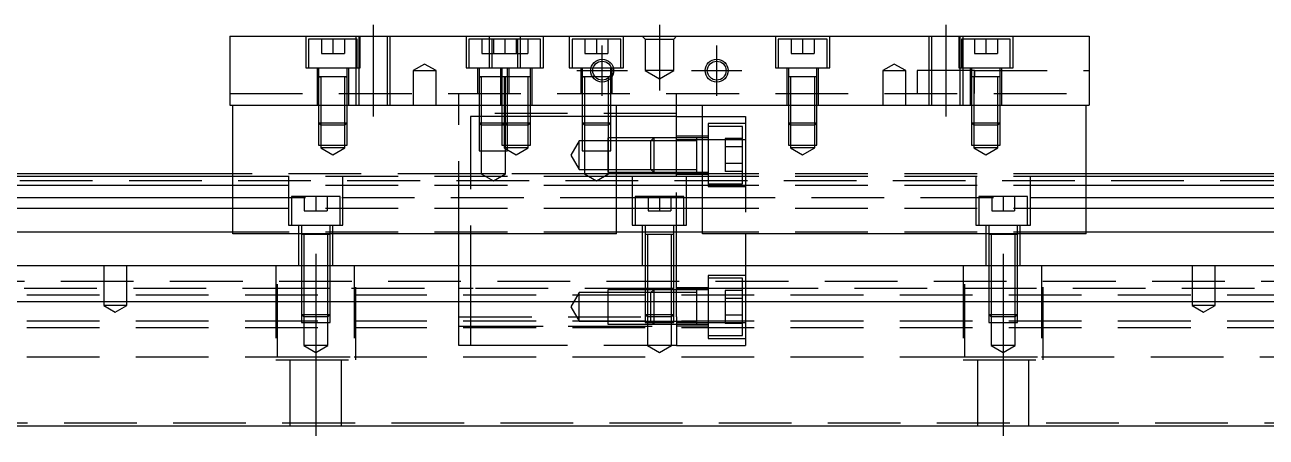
# Model space of a CAD drawing. Extents: x -20 to 872, y -271 to 102.
# Drawn here: x 209.2 to 425.9, y -226.9 to -154.9 of the extents above; entities that cross this region are included whole.
import ezdxf

# ---------------------------------------------------------------- set-up
doc = ezdxf.new("R2010")
doc.units = 0
doc.linetypes.add('CENTER', pattern=[50.8, 31.75, -6.35, 6.35, -6.35])
doc.linetypes.add('DASHED', pattern=[19.05, 12.7, -6.35])
doc.layers.get('0').update_dxf_attribs({"linetype": 'CONTINUOUS'})
doc.layers.add('CENTER', color=1, linetype='CENTER')

msp = doc.modelspace()

# ---------------------------------------------------------------- linework, layer by layer
at = {"color": 7, "linetype": 'CONTINUOUS'}
for p, q in [((245, -156.93), (245, -168.93)), ((245, -156.93), (395, -156.93)), ((395, -156.93), (395, -168.93)), ((308.770162, -164.03), (308.32967, -164.03)), ((311.500006, -164.03), (311.229838, -164.03)), ((245, -168.93), (395, -168.93)), ((245.5, -191.43), (245.5, -168.93)), ((312.5, -191.43), (312.5, -168.93)), ((323, -181.43), (323, -168.93)), ((327.5, -191.43), (327.5, -168.93)), ((394.5, -191.43), (394.5, -168.93)), ((323, -170.93), (327.5, -170.93)), ((245.5, -181.43), (0, -181.43)), ((245.5, -180.93), (28, -180.93)), ((327.5, -181.43), (312.5, -181.43)), ((583, -180.93), (394.5, -180.93)), ((640, -181.43), (394.5, -181.43)), ((245.5, -182.969608), (0, -182.969608)), ((327.5, -182.969608), (312.5, -182.969608)), ((640, -182.969608), (394.5, -182.969608)), ((0, -185.090392), (245.5, -185.090392)), ((312.5, -185.090392), (327.5, -185.090392)), ((394.5, -185.090392), (640, -185.090392)), ((245.5, -187.000532), (0, -187.000532)), ((327.5, -187.000532), (312.5, -187.000532)), ((640, -187.000532), (394.5, -187.000532)), ((245.5, -191.111934), (0, -191.111934)), ((312.5, -191.43), (245.5, -191.43)), ((327.5, -191.111934), (312.5, -191.111934)), ((394.5, -191.43), (327.5, -191.43)), ((640, -191.111934), (394.5, -191.111934)), ((0, -196.93), (640, -196.93)), ((334.5, -199.68), (335, -199.68)), ((0, -203.23), (640, -203.23)), ((326.5, -204.019994), (326.5, -203.23)), ((326.5, -207.180006), (326.5, -206.63)), ((0, -224.93), (640, -224.93))]:
    msp.add_line(p, q, dxfattribs=at)
at = {"color": 3, "linetype": 'DASHED'}
for p, q in [((258.25, -156.93), (258.25, -162.43)), ((267.25, -157.43), (258.75, -157.43)), ((258.75, -157.43), (258.75, -162.43)), ((261, -157.43), (261, -159.93)), ((263, -157.43), (263, -159.93)), ((265, -157.43), (265, -159.93)), ((267.000006, -156.93), (267.000006, -157.43)), ((267.000006, -157.43), (267.000006, -162.43)), ((267.25, -162.43), (267.25, -157.43)), ((267.5, -156.93), (267.5, -168.93)), ((267.75, -162.43), (267.75, -156.93)), ((272.5, -168.93), (272.5, -156.93)), ((272.999994, -168.93), (272.999994, -156.93)), ((286.25, -156.93), (286.25, -162.43)), ((290.75, -157.43), (286.75, -157.43)), ((286.75, -157.43), (286.75, -162.43)), ((289, -157.43), (289, -159.93)), ((290.25, -156.93), (290.25, -162.43)), ((299.25, -157.43), (290.75, -157.43)), ((290.75, -157.43), (290.75, -162.43)), ((291, -157.43), (291, -159.93)), ((293, -157.43), (293, -159.93)), ((295, -157.43), (295, -159.93)), ((295.25, -162.43), (295.25, -157.43)), ((295.75, -162.43), (295.75, -156.93)), ((297, -157.43), (297, -159.93)), ((299.25, -162.43), (299.25, -157.43)), ((299.75, -162.43), (299.75, -156.93)), ((304.25, -156.93), (304.25, -162.43)), ((313.25, -157.43), (304.75, -157.43)), ((304.75, -157.43), (304.75, -162.43)), ((307, -157.43), (307, -159.93)), ((309, -157.43), (309, -159.93)), ((311, -157.43), (311, -159.93)), ((313.25, -162.43), (313.25, -157.43)), ((313.75, -162.43), (313.75, -156.93)), ((317.5, -157.43), (317, -156.93)), ((317.5, -157.43), (317.5, -162.93)), ((317.5, -157.43), (322.5, -157.43)), ((322.5, -157.43), (323, -156.93)), ((322.5, -162.93), (322.5, -157.43)), ((340.25, -156.93), (340.25, -162.43)), ((349.25, -157.43), (340.75, -157.43)), ((340.75, -157.43), (340.75, -162.43)), ((343, -157.43), (343, -159.93)), ((345, -157.43), (345, -159.93)), ((347, -157.43), (347, -159.93)), ((349.25, -162.43), (349.25, -157.43)), ((349.75, -162.43), (349.75, -156.93)), ((367.000006, -156.93), (367.000006, -168.93)), ((367.5, -156.93), (367.5, -168.93)), ((372.25, -156.93), (372.25, -162.43)), ((372.5, -168.93), (372.5, -156.93)), ((381.25, -157.43), (372.75, -157.43)), ((372.75, -157.43), (372.75, -162.43)), ((372.999994, -157.43), (372.999994, -156.93)), ((372.999994, -162.43), (372.999994, -157.43)), ((375, -157.43), (375, -159.93)), ((377, -157.43), (377, -159.93)), ((379, -157.43), (379, -159.93)), ((381.25, -162.43), (381.25, -157.43)), ((381.75, -162.43), (381.75, -156.93)), ((261, -159.93), (263, -159.93)), ((263, -159.93), (265, -159.93)), ((289, -159.93), (291, -159.93)), ((291, -159.93), (293, -159.93)), ((293, -159.93), (295, -159.93)), ((295, -159.93), (297, -159.93)), ((307, -159.93), (309, -159.93)), ((309, -159.93), (311, -159.93)), ((343, -159.93), (345, -159.93)), ((345, -159.93), (347, -159.93)), ((375, -159.93), (377, -159.93)), ((377, -159.93), (379, -159.93)), ((258.25, -162.43), (267.75, -162.43)), ((260.25, -162.43), (260.25, -168.93)), ((260.5, -162.43), (260.5, -164.03)), ((265.5, -164.03), (265.5, -162.43)), ((265.75, -168.93), (265.75, -162.43)), ((267.000006, -162.43), (267.000006, -168.93)), ((279, -161.7753), (277, -162.93)), ((281, -162.93), (279, -161.7753)), ((286.25, -162.43), (290.25, -162.43)), ((288.25, -162.43), (288.25, -166.93)), ((288.5, -162.43), (288.5, -164.03)), ((290.25, -162.43), (299.75, -162.43)), ((292.25, -162.43), (292.25, -168.93)), ((292.5, -162.43), (292.5, -164.03)), ((293.5, -164.03), (293.5, -162.43)), ((293.75, -166.93), (293.75, -162.43)), ((297.5, -164.03), (297.5, -162.43)), ((297.75, -168.93), (297.75, -162.43)), ((304.25, -162.43), (313.75, -162.43)), ((306.25, -162.43), (306.25, -166.93)), ((306.5, -162.43), (306.5, -164.03)), ((311.5, -163.617386), (311.5, -162.43)), ((311.75, -166.93), (311.75, -162.43)), ((340.25, -162.43), (349.75, -162.43)), ((342.25, -162.43), (342.25, -168.93)), ((342.5, -162.43), (342.5, -164.03)), ((347.5, -164.03), (347.5, -162.43)), ((347.75, -168.93), (347.75, -162.43)), ((361, -161.7753), (359, -162.93)), ((363, -162.93), (361, -161.7753)), ((372.25, -162.43), (381.75, -162.43)), ((372.999994, -168.93), (372.999994, -162.43)), ((374.25, -162.43), (374.25, -168.93)), ((374.5, -162.43), (374.5, -164.03)), ((379.5, -164.03), (379.5, -162.43)), ((379.75, -168.93), (379.75, -162.43)), ((260.5, -164.025), (260.5, -164.03)), ((260.5, -164.03), (260.757448, -164.03)), ((260.757468, -164.03), (260.5, -164.03)), ((260.5, -164.03), (260.5, -164.035)), ((260.5, -164.03), (260.5, -168.92998)), ((265.242552, -164.03), (260.757468, -164.03)), ((260.9, -164.03), (260.9, -168.92998)), ((265.1, -168.92998), (265.1, -164.03)), ((265.5, -164.03), (265.242552, -164.03)), ((265.242602, -164.03), (265.5, -164.03)), ((265.5, -164.03), (265.5, -164.025)), ((265.5, -164.035), (265.5, -164.03)), ((265.5, -168.92998), (265.5, -164.03)), ((277, -162.93), (279, -162.93)), ((277, -162.93), (277, -168.93)), ((279, -162.93), (281, -162.93)), ((281, -168.93), (281, -162.93)), ((288.5, -164.025), (288.5, -164.03)), ((288.5, -164.03), (288.757448, -164.03)), ((288.757468, -164.03), (288.5, -164.03)), ((288.5, -164.03), (288.5, -166.92998)), ((288.5, -164.03), (288.5, -164.035)), ((292.300194, -164.03), (288.757468, -164.03)), ((288.9, -164.03), (288.9, -166.92998)), ((292.5, -164.025), (292.5, -164.03)), ((292.757468, -164.03), (292.5, -164.03)), ((292.5, -164.03), (292.5, -164.035)), ((292.5, -164.03), (292.5, -168.92998)), ((297.242552, -164.03), (292.757468, -164.03)), ((292.9, -164.03), (292.9, -168.92998)), ((293.1, -166.92998), (293.1, -164.03)), ((293.5, -164.03), (293.5, -164.025)), ((293.5, -166.92998), (293.5, -164.03)), ((293.5, -164.035), (293.5, -164.03)), ((297.1, -168.92998), (297.1, -164.03)), ((297.5, -164.03), (297.242552, -164.03)), ((297.5, -164.03), (297.5, -164.025)), ((297.5, -164.035), (297.5, -164.03)), ((297.5, -168.92998), (297.5, -164.03)), ((306.5, -164.025), (306.5, -164.03)), ((306.5, -164.03), (306.757448, -164.03)), ((306.757468, -164.03), (306.5, -164.03)), ((306.5, -164.03), (306.5, -164.035)), ((306.5, -164.03), (306.5, -166.92998)), ((308.329928, -164.03), (306.757468, -164.03)), ((306.9, -164.03), (306.9, -166.92998)), ((308.770318, -164.03), (308.329928, -164.03)), ((311.230084, -164.03), (308.770318, -164.03)), ((311.1, -164.159838), (311.1, -164.03)), ((311.1, -164.60033), (311.1, -164.159838)), ((311.1, -166.92998), (311.1, -164.60033)), ((311.5, -164.03), (311.230084, -164.03)), ((311.242602, -164.03), (311.5, -164.03)), ((311.5, -164.03), (311.5, -163.617386)), ((311.5, -164.03), (311.5, -164.025)), ((311.5, -164.035), (311.5, -164.03)), ((311.5, -164.252876), (311.5, -164.03)), ((311.5, -166.92998), (311.5, -164.252876)), ((322.5, -162.93), (317.5, -162.93)), ((317.5, -162.93), (320, -164.373376)), ((320, -164.373376), (322.5, -162.93)), ((342.5, -164.025), (342.5, -164.03)), ((342.757468, -164.03), (342.5, -164.03)), ((342.5, -164.03), (342.5, -164.035)), ((342.5, -164.03), (342.5, -168.92998)), ((347.242552, -164.03), (342.757468, -164.03)), ((342.9, -164.03), (342.9, -168.92998)), ((347.1, -168.92998), (347.1, -164.03)), ((347.5, -164.03), (347.242552, -164.03)), ((347.5, -164.03), (347.5, -164.025)), ((347.5, -164.035), (347.5, -164.03)), ((347.5, -168.92998), (347.5, -164.03)), ((359, -162.93), (361, -162.93)), ((359, -162.93), (359, -168.93)), ((361, -162.93), (363, -162.93)), ((363, -168.93), (363, -162.93)), ((365, -162.93), (365, -166.93)), ((375, -162.93), (365, -162.93)), ((374.5, -164.025), (374.5, -164.03)), ((374.757468, -164.03), (374.5, -164.03)), ((374.5, -164.03), (374.5, -168.92998)), ((374.5, -164.03), (374.5, -164.035)), ((379.242552, -164.03), (374.757468, -164.03)), ((374.9, -164.03), (374.9, -168.92998)), ((375, -162.93), (395, -162.93)), ((375, -166.93), (375, -162.93)), ((375, -162.93), (375, -164.03)), ((379.1, -168.92998), (379.1, -164.03)), ((379.5, -164.03), (379.242552, -164.03)), ((379.5, -164.03), (379.5, -164.025)), ((379.5, -168.92998), (379.5, -164.03)), ((379.5, -164.035), (379.5, -164.03)), ((245, -166.93), (395, -166.93)), ((260.5, -168.93), (260.5, -172.03)), ((260.500006, -168.93), (260.500006, -172.030006)), ((260.9, -168.93), (260.9, -172.43)), ((265.1, -172.43), (265.1, -168.93)), ((265.499994, -172.030006), (265.499994, -168.93)), ((265.5, -172.03), (265.5, -168.93)), ((285, -168.93), (285, -166.93)), ((285, -191.43), (285, -168.93)), ((288.5, -166.93), (288.5, -168.93)), ((288.5, -168.93), (288.5, -172.03)), ((288.500006, -166.93), (288.500006, -168.93)), ((288.500006, -168.93), (288.500006, -172.030006)), ((288.9, -166.93), (288.9, -168.93)), ((288.9, -168.93), (288.9, -172.43)), ((292.5, -168.93), (292.5, -172.03)), ((292.500006, -168.93), (292.500006, -172.030006)), ((292.9, -168.93), (292.9, -172.43)), ((293.1, -168.93), (293.1, -166.93)), ((293.1, -172.43), (293.1, -168.93)), ((293.499994, -168.93), (293.499994, -166.93)), ((293.499994, -172.030006), (293.499994, -168.93)), ((293.5, -168.93), (293.5, -166.93)), ((293.5, -172.03), (293.5, -168.93)), ((297.1, -172.43), (297.1, -168.93)), ((297.499994, -172.030006), (297.499994, -168.93)), ((297.5, -172.03), (297.5, -168.93)), ((306.5, -166.93), (306.5, -168.93)), ((306.5, -168.93), (306.5, -172.03)), ((306.500006, -166.93), (306.500006, -168.93)), ((306.500006, -168.93), (306.500006, -172.030006)), ((306.9, -166.93), (311.1, -166.93)), ((306.9, -166.93), (306.9, -168.93)), ((306.9, -168.93), (306.9, -172.43)), ((311.1, -168.93), (311.1, -166.93)), ((311.1, -172.43), (311.1, -168.93)), ((311.499994, -168.93), (311.499994, -166.93)), ((311.499994, -172.030006), (311.499994, -168.93)), ((311.5, -168.93), (311.5, -166.93)), ((311.5, -172.03), (311.5, -168.93)), ((323, -168.93), (323, -166.93)), ((342.5, -168.93), (342.5, -172.03)), ((342.500006, -168.93), (342.500006, -172.030006)), ((342.9, -168.93), (342.9, -172.43)), ((347.1, -172.43), (347.1, -168.93)), ((347.499994, -172.030006), (347.499994, -168.93)), ((347.5, -172.03), (347.5, -168.93)), ((374.5, -168.93), (374.5, -172.03)), ((374.500006, -168.93), (374.500006, -172.030006)), ((374.9, -168.93), (374.9, -172.43)), ((379.1, -172.43), (379.1, -168.93)), ((379.499994, -172.030006), (379.499994, -168.93)), ((379.5, -172.03), (379.5, -168.93)), ((323, -170.43), (285, -170.43)), ((287, -170.93), (287, -196.93)), ((288.5, -170.93), (287, -170.93)), ((288.9, -170.93), (288.5, -170.93)), ((292.5, -170.93), (288.9, -170.93)), ((292.9, -170.93), (292.5, -170.93)), ((293.1, -170.93), (292.9, -170.93)), ((293.5, -170.93), (293.1, -170.93)), ((297.1, -170.93), (293.5, -170.93)), ((297.5, -170.93), (297.1, -170.93)), ((306.5, -170.93), (297.5, -170.93)), ((306.9, -170.93), (306.5, -170.93)), ((311.1, -170.93), (306.9, -170.93)), ((311.5, -170.93), (311.1, -170.93)), ((312.5, -170.93), (311.5, -170.93)), ((323, -170.93), (312.5, -170.93)), ((327.5, -170.93), (335, -170.93)), ((335, -170.93), (335, -174.93)), ((260.5, -172.03), (265.5, -172.03)), ((260.5, -172.03), (260.9, -172.43)), ((260.500006, -172.03002), (260.500006, -175.93)), ((265.1, -172.43), (260.9, -172.43)), ((260.9, -172.43002), (260.9, -175.93)), ((265.1, -172.43), (265.5, -172.03)), ((265.1, -175.93), (265.1, -172.43002)), ((265.499994, -175.93), (265.499994, -172.03002)), ((288.5, -172.03), (292.5, -172.03)), ((288.5, -172.03), (288.9, -172.43)), ((288.500006, -172.03002), (288.500006, -176.93)), ((292.500006, -172.43), (288.9, -172.43)), ((288.9, -172.43002), (288.9, -176.93)), ((292.5, -172.03), (297.5, -172.03)), ((292.5, -172.03), (292.9, -172.43)), ((292.500006, -172.03002), (292.500006, -175.93)), ((292.9, -172.43), (292.500006, -172.43)), ((297.1, -172.43), (292.9, -172.43)), ((292.9, -172.43002), (292.9, -175.93)), ((293.1, -172.43), (293.5, -172.03)), ((293.1, -176.93), (293.1, -172.43002)), ((293.499994, -172.43), (293.499994, -172.03002)), ((293.499994, -175.93), (293.499994, -172.43)), ((297.1, -172.43), (297.5, -172.03)), ((297.1, -175.93), (297.1, -172.43002)), ((297.499994, -175.93), (297.499994, -172.03002)), ((306.5, -172.03), (311.5, -172.03)), ((306.5, -172.03), (306.9, -172.43)), ((306.500006, -172.03002), (306.500006, -176.93)), ((311.1, -172.43), (306.9, -172.43)), ((306.9, -172.43002), (306.9, -176.93)), ((311.1, -172.43), (311.5, -172.03)), ((311.1, -176.93), (311.1, -172.43002)), ((311.499994, -176.93), (311.499994, -172.03002)), ((328.5, -172.18), (328.5, -183.18)), ((335, -172.18), (328.5, -172.18)), ((334.5, -172.68), (328.5, -172.68)), ((334.5, -182.68), (334.5, -172.68)), ((342.5, -172.03), (347.5, -172.03)), ((342.5, -172.03), (342.9, -172.43)), ((342.500006, -172.03002), (342.500006, -175.93)), ((347.1, -172.43), (342.9, -172.43)), ((342.9, -172.43002), (342.9, -175.93)), ((347.1, -172.43), (347.5, -172.03)), ((347.1, -175.93), (347.1, -172.43002)), ((347.499994, -175.93), (347.499994, -172.03002)), ((374.5, -172.03), (379.5, -172.03)), ((374.5, -172.03), (374.9, -172.43)), ((374.500006, -172.03002), (374.500006, -175.93)), ((379.1, -172.43), (374.9, -172.43)), ((374.9, -172.43002), (374.9, -175.93)), ((379.1, -172.43), (379.5, -172.03)), ((379.1, -175.93), (379.1, -172.43002)), ((379.499994, -175.93), (379.499994, -172.03002)), ((306, -175.18), (304.556624, -177.68)), ((306, -180.18), (306, -175.18)), ((311, -175.18), (306, -175.18)), ((311, -174.680006), (311, -176.798124)), ((311.499994, -174.680006), (311, -174.680006)), ((318.49998, -175.18), (311, -175.18)), ((312.5, -174.680006), (311.499994, -174.680006)), ((318.99998, -174.680006), (312.5, -174.680006)), ((319, -174.68), (318.5, -175.18)), ((318.5, -180.18), (318.5, -175.18)), ((323, -175.18), (318.5, -175.18)), ((323, -174.680006), (318.999994, -174.680006)), ((319, -174.68), (319, -180.68)), ((323, -174.68), (319, -174.68)), ((328.5, -174.38), (323, -174.38)), ((323, -174.93), (327.5, -174.93)), ((326.5, -174.68), (323.00002, -174.68)), ((326.5, -175.18), (323.00002, -175.18)), ((326.5, -174.68), (326.495, -174.68)), ((326.5, -175.029602), (326.5, -174.68)), ((326.505, -174.68), (326.5, -174.68)), ((327.5, -174.68), (326.5, -174.68)), ((326.5, -177.51997), (326.5, -175.029602)), ((328.5, -174.68), (327.5, -174.68)), ((327.5, -174.93), (335, -174.93)), ((331.5, -174.793248), (331.5, -176.236624)), ((334.5, -174.793248), (331.5, -174.793248)), ((335, -174.93), (335, -191.43)), ((260.500006, -175.93), (265.499994, -175.93)), ((260.9, -175.93), (260.9, -176.43)), ((265.1, -176.43), (260.9, -176.43)), ((260.9, -176.43), (263, -177.642436)), ((263, -177.642436), (265.1, -176.43)), ((265.1, -176.43), (265.1, -175.93)), ((288.500006, -176.93), (293.499994, -176.93)), ((288.9, -176.93), (288.9, -180.93)), ((292.500006, -175.93), (297.499994, -175.93)), ((292.9, -175.93), (292.9, -176.43)), ((297.1, -176.43), (292.9, -176.43)), ((292.9, -176.43), (295, -177.642436)), ((293.1, -180.93), (293.1, -176.93)), ((293.499994, -176.93), (293.499994, -175.93)), ((295, -177.642436), (297.1, -176.43)), ((297.1, -176.43), (297.1, -175.93)), ((304.556624, -177.68), (306, -180.18)), ((306.500006, -176.93), (311.499994, -176.93)), ((306.9, -176.93), (306.9, -180.93)), ((311, -176.798124), (311, -176.933818)), ((311, -176.933818), (311, -180.679994)), ((311.1, -180.93), (311.1, -176.93)), ((326.5, -177.88006), (326.5, -177.51997)), ((334.5, -176.236624), (331.5, -176.236624)), ((331.5, -176.236624), (331.5, -179.123376)), ((342.500006, -175.93), (347.499994, -175.93)), ((342.9, -175.93), (342.9, -176.43)), ((347.1, -176.43), (342.9, -176.43)), ((342.9, -176.43), (345, -177.642436)), ((345, -177.642436), (347.1, -176.43)), ((347.1, -176.43), (347.1, -175.93)), ((374.500006, -175.93), (379.499994, -175.93)), ((374.9, -175.93), (374.9, -176.43)), ((379.1, -176.43), (374.9, -176.43)), ((374.9, -176.43), (377, -177.642436)), ((377, -177.642436), (379.1, -176.43)), ((379.1, -176.43), (379.1, -175.93)), ((326.5, -180.33035), (326.5, -177.88006)), ((331.5, -179.123376), (331.5, -180.566752)), ((334.5, -179.123376), (331.5, -179.123376)), ((287, -180.93), (245.5, -180.93)), ((312.5, -181.43), (245.5, -181.43)), ((255.25, -181.43), (255.25, -189.93)), ((264.75, -189.93), (264.75, -181.43)), ((288.9, -180.93), (287, -180.93)), ((293.1, -180.93), (288.9, -180.93)), ((288.9, -180.93), (291, -182.142436)), ((291, -182.142436), (293.1, -180.93)), ((306.9, -180.93), (293.1, -180.93)), ((306, -180.18), (311, -180.18)), ((311.1, -180.93), (306.9, -180.93)), ((306.9, -180.93), (309, -182.142436)), ((309, -182.142436), (311.1, -180.93)), ((311, -180.18), (318.49998, -180.18)), ((311, -180.679994), (318.99998, -180.679994)), ((323, -180.93), (311.1, -180.93)), ((315.25, -181.43), (315.25, -189.93)), ((318.5, -180.18), (323, -180.18)), ((318.5, -180.18), (319, -180.68)), ((319, -180.679994), (323, -180.679994)), ((319, -180.68), (323, -180.68)), ((327.5, -180.93), (323, -180.93)), ((323, -180.98), (328.5, -180.98)), ((323, -196.93), (323, -181.43)), ((323.00002, -180.18), (326.5, -180.18)), ((323.00002, -180.68), (326.5, -180.68)), ((324.75, -189.93), (324.75, -181.43)), ((326.495, -180.68), (326.5, -180.68)), ((326.5, -180.68), (326.5, -180.33035)), ((326.5, -180.68), (326.505, -180.68)), ((326.5, -180.68), (327.5, -180.68)), ((327.5, -180.68), (328.5, -180.68)), ((328.5, -180.93), (327.5, -180.93)), ((394.5, -181.43), (327.5, -181.43)), ((335, -180.93), (328.5, -180.93)), ((334.5, -180.566752), (331.5, -180.566752)), ((394.5, -180.93), (335, -180.93)), ((375.25, -181.43), (375.25, -189.93)), ((384.75, -189.93), (384.75, -181.43)), ((583, -182.18), (25, -182.18)), ((312.5, -182.969608), (245.5, -182.969608)), ((394.5, -182.969608), (327.5, -182.969608)), ((328.5, -182.68), (334.5, -182.68)), ((328.5, -183.18), (335, -183.18)), ((245.5, -185.090392), (312.5, -185.090392)), ((264.25, -184.93), (255.75, -184.93)), ((255.75, -184.93), (255.75, -189.93)), ((258, -184.93), (258, -187.43)), ((260, -184.93), (260, -187.43)), ((262, -184.93), (262, -187.43)), ((264.25, -189.93), (264.25, -184.93)), ((324.25, -184.93), (315.75, -184.93)), ((315.75, -184.93), (315.75, -189.93)), ((318, -184.93), (318, -187.43)), ((320, -184.93), (320, -187.43)), ((322, -184.93), (322, -187.43)), ((324.25, -189.93), (324.25, -184.93)), ((327.5, -185.090392), (394.5, -185.090392)), ((384.25, -184.93), (375.75, -184.93)), ((375.75, -184.93), (375.75, -189.93)), ((378, -184.93), (378, -187.43)), ((380, -184.93), (380, -187.43)), ((382, -184.93), (382, -187.43)), ((384.25, -189.93), (384.25, -184.93)), ((312.5, -187.000532), (245.5, -187.000532)), ((258, -187.43), (260, -187.43)), ((260, -187.43), (262, -187.43)), ((318, -187.43), (320, -187.43)), ((320, -187.43), (322, -187.43)), ((394.5, -187.000532), (327.5, -187.000532)), ((378, -187.43), (380, -187.43)), ((380, -187.43), (382, -187.43)), ((255.25, -189.93), (264.75, -189.93)), ((257, -189.93), (257, -196.93)), ((257.5, -189.93), (257.5, -191.53)), ((262.5, -191.53), (262.5, -189.93)), ((263, -196.93), (263, -189.93)), ((315.25, -189.93), (324.75, -189.93)), ((317, -189.93), (317, -196.93)), ((317.5, -189.93), (317.5, -191.53)), ((322.5, -191.53), (322.5, -189.93)), ((323, -196.93), (323, -189.93)), ((375.25, -189.93), (384.75, -189.93)), ((377, -189.93), (377, -196.93)), ((377.5, -189.93), (377.5, -191.53)), ((382.5, -191.53), (382.5, -189.93)), ((383, -196.93), (383, -189.93)), ((312.5, -191.111934), (245.5, -191.111934)), ((257.5, -191.525), (257.5, -191.53)), ((257.757468, -191.53), (257.5, -191.53)), ((257.5, -191.53), (257.5, -191.535)), ((257.5, -191.53), (257.5, -196.92998)), ((262.242552, -191.53), (257.757468, -191.53)), ((257.9, -191.53), (257.9, -196.92998)), ((262.1, -196.92998), (262.1, -191.53)), ((262.5, -191.53), (262.242552, -191.53)), ((262.5, -191.53), (262.5, -191.525)), ((262.5, -191.535), (262.5, -191.53)), ((262.5, -196.92998), (262.5, -191.53)), ((285, -196.93), (285, -191.43)), ((317.5, -191.525), (317.5, -191.53)), ((317.757468, -191.53), (317.5, -191.53)), ((317.5, -191.53), (317.5, -191.535)), ((317.5, -191.53), (317.5, -196.92998)), ((322.242552, -191.53), (317.757468, -191.53)), ((317.9, -191.53), (317.9, -196.92998)), ((322.1, -196.92998), (322.1, -191.53)), ((322.5, -191.53), (322.242552, -191.53)), ((322.5, -191.53), (322.5, -191.525)), ((322.5, -191.535), (322.5, -191.53)), ((322.5, -196.92998), (322.5, -191.53)), ((394.5, -191.111934), (327.5, -191.111934)), ((335, -191.43), (335, -196.93)), ((377.5, -191.525), (377.5, -191.53)), ((377.757468, -191.53), (377.5, -191.53)), ((377.5, -191.53), (377.5, -191.535)), ((377.5, -191.53), (377.5, -196.92998)), ((382.242552, -191.53), (377.757468, -191.53)), ((377.9, -191.53), (377.9, -196.92998)), ((382.1, -196.92998), (382.1, -191.53)), ((382.5, -191.53), (382.242552, -191.53)), ((382.5, -191.53), (382.5, -191.525)), ((382.5, -191.535), (382.5, -191.53)), ((382.5, -196.92998), (382.5, -191.53)), ((223, -196.93), (223, -203.93)), ((227, -203.93), (227, -196.93)), ((253, -196.93), (253, -213.43)), ((253.291796, -212.93), (253.291796, -196.93)), ((257.5, -196.93), (257.5, -203.23)), ((257.500006, -196.93), (257.500006, -203.23)), ((257.9, -196.93), (257.9, -203.23)), ((262.1, -203.23), (262.1, -196.93)), ((262.499994, -203.23), (262.499994, -196.93)), ((262.5, -203.23), (262.5, -196.93)), ((266.708204, -196.93), (266.708204, -212.93)), ((267, -213.43), (267, -196.93)), ((285, -203.23), (285, -196.93)), ((287, -196.93), (287, -203.23)), ((317.5, -196.93), (317.5, -203.23)), ((317.500006, -196.93), (317.500006, -203.23)), ((317.9, -196.93), (317.9, -203.23)), ((322.1, -203.23), (322.1, -196.93)), ((322.499994, -203.23), (322.499994, -196.93)), ((322.5, -203.23), (322.5, -196.93)), ((323, -203.23), (323, -196.93)), ((335, -196.93), (335, -203.23)), ((373, -196.93), (373, -213.43)), ((373, -196.93), (373, -213.43)), ((373.291796, -212.93), (373.291796, -196.93)), ((373.291796, -212.93), (373.291796, -196.93)), ((377.5, -196.93), (377.5, -203.23)), ((377.500006, -196.93), (377.500006, -203.23)), ((377.9, -196.93), (377.9, -203.23)), ((382.1, -203.23), (382.1, -196.93)), ((382.499994, -203.23), (382.499994, -196.93)), ((382.5, -203.23), (382.5, -196.93)), ((386.708204, -196.93), (386.708204, -212.93)), ((386.708204, -196.93), (386.708204, -212.93)), ((387, -213.43), (387, -196.93)), ((387, -213.43), (387, -196.93)), ((413, -196.93), (413, -203.93)), ((417, -203.93), (417, -196.93)), ((328.5, -198.68), (328.5, -209.68)), ((335, -198.68), (328.5, -198.68)), ((334.5, -199.18), (328.5, -199.18)), ((334.5, -203.23), (334.5, -199.18)), ((25, -199.68), (583, -199.68)), ((56.708204, -200.93), (285, -200.93)), ((257.5, -200.93), (257.9, -200.93)), ((257.9, -200.93), (262.1, -200.93)), ((262.1, -200.93), (262.5, -200.93)), ((285, -200.93), (287, -200.93)), ((287, -200.93), (287.5, -200.93)), ((287.9, -200.93), (323, -200.93)), ((311, -201.180006), (311, -206.63)), ((318.99998, -201.180006), (311, -201.180006)), ((317.5, -200.93), (317.9, -200.93)), ((317.9, -200.93), (322.1, -200.93)), ((319, -201.18), (318.5, -201.68)), ((319, -201.18), (319, -206.63)), ((323, -201.18), (319, -201.18)), ((323, -201.180006), (319, -201.180006)), ((322.1, -200.93), (322.5, -200.93)), ((328.5, -200.88), (323, -200.88)), ((323, -200.93), (328.5, -200.93)), ((326.5, -201.18), (323.00002, -201.18)), ((326.5, -201.18), (326.495, -201.18)), ((326.5, -201.529602), (326.5, -201.18)), ((326.505, -201.18), (326.5, -201.18)), ((328.5, -201.18), (326.5, -201.18)), ((326.5, -203.22972), (326.5, -201.529602)), ((328.5, -200.93), (334.5, -200.93)), ((331.5, -201.293248), (331.5, -202.736624)), ((334.5, -201.293248), (331.5, -201.293248)), ((334.5, -200.93), (335, -200.93)), ((335, -200.93), (557.5, -200.93)), ((377.5, -200.93), (377.9, -200.93)), ((377.9, -200.93), (382.1, -200.93)), ((382.1, -200.93), (382.5, -200.93)), ((0, -202.08), (640, -202.08)), ((257.5, -203.23), (257.5, -205.53)), ((257.500006, -203.23), (257.500006, -205.530006)), ((257.9, -203.23), (257.9, -205.93)), ((262.1, -205.93), (262.1, -203.23)), ((262.499994, -205.530006), (262.499994, -203.23)), ((262.5, -205.53), (262.5, -203.23)), ((285, -205.93), (285, -203.23)), ((287, -203.23), (287, -206.63)), ((306, -201.68), (304.556624, -204.18)), ((306, -206.68), (306, -201.68)), ((311, -201.68), (306, -201.68)), ((318.49998, -201.68), (311, -201.68)), ((317.5, -203.23), (317.5, -205.53)), ((317.500006, -203.23), (317.500006, -205.530006)), ((317.9, -203.23), (317.9, -205.93)), ((318.5, -206.63), (318.5, -201.68)), ((323, -201.68), (318.5, -201.68)), ((322.1, -205.93), (322.1, -203.23)), ((322.499994, -205.530006), (322.499994, -203.23)), ((322.5, -205.53), (322.5, -203.23)), ((323, -205.93), (323, -203.23)), ((326.5, -201.68), (323.00002, -201.68)), ((326.5, -204.01997), (326.5, -203.22972)), ((334.5, -202.736624), (331.5, -202.736624)), ((331.5, -202.736624), (331.5, -205.623376)), ((334.5, -206.63), (334.5, -203.23)), ((335, -203.23), (335, -206.63)), ((377.5, -203.23), (377.5, -205.53)), ((377.500006, -203.23), (377.500006, -205.530006)), ((377.9, -203.23), (377.9, -205.93)), ((382.1, -205.93), (382.1, -203.23)), ((382.499994, -205.530006), (382.499994, -203.23)), ((382.5, -205.53), (382.5, -203.23)), ((227, -203.93), (223, -203.93)), ((227, -203.93), (223, -203.93)), ((223, -203.93), (225, -205.0847)), ((225, -205.0847), (227, -203.93)), ((225, -205.0847), (227, -203.93)), ((257.5, -205.53), (262.5, -205.53)), ((257.5, -205.53), (257.9, -205.93)), ((257.500006, -205.53002), (257.500006, -206.63)), ((262.1, -205.93), (262.5, -205.53)), ((262.499994, -206.63), (262.499994, -205.53002)), ((304.556624, -204.18), (306, -206.68)), ((317.5, -205.53), (322.5, -205.53)), ((317.5, -205.53), (317.9, -205.93)), ((317.500006, -205.53002), (317.500006, -206.63)), ((322.1, -205.93), (322.5, -205.53)), ((322.499994, -206.63), (322.499994, -205.53002)), ((326.5, -204.38006), (326.5, -204.01997)), ((326.5, -206.630124), (326.5, -204.38006)), ((331.5, -205.623376), (331.5, -207.066752)), ((334.5, -205.623376), (331.5, -205.623376)), ((377.5, -205.53), (382.5, -205.53)), ((377.5, -205.53), (377.9, -205.93)), ((377.500006, -205.53002), (377.500006, -206.63)), ((382.1, -205.93), (382.5, -205.53)), ((382.499994, -206.63), (382.499994, -205.53002)), ((417, -203.93), (413, -203.93)), ((417, -203.93), (413, -203.93)), ((413, -203.93), (415, -205.0847)), ((415, -205.0847), (417, -203.93)), ((415, -205.0847), (417, -203.93)), ((0, -206.63), (640, -206.63)), ((0, -207.78), (640, -207.78)), ((257.500006, -206.63), (257.500006, -206.93)), ((257.500006, -206.93), (262.499994, -206.93)), ((262.1, -205.93), (257.9, -205.93)), ((257.9, -205.93002), (257.9, -206.93)), ((257.9, -206.93), (257.9, -210.93)), ((262.1, -206.93), (262.1, -205.93002)), ((262.1, -210.93), (262.1, -206.93)), ((262.499994, -206.93), (262.499994, -206.63)), ((285, -206.63), (285, -205.93)), ((285, -205.93), (323, -205.93)), ((285, -210.93), (285, -206.63)), ((285, -207.55077), (323, -207.55077)), ((285, -207.55077), (287, -207.55077)), ((287, -206.63), (287, -210.93)), ((287, -207.55077), (323, -207.55077)), ((306, -206.68), (311, -206.68)), ((311, -206.63), (311, -207.179994)), ((311, -206.68), (318.49998, -206.68)), ((311, -207.179994), (318.99998, -207.179994)), ((317.500006, -206.63), (317.500006, -206.93)), ((317.500006, -206.93), (322.499994, -206.93)), ((322.1, -205.93), (317.9, -205.93)), ((317.9, -205.93002), (317.9, -206.93)), ((317.9, -206.93), (317.9, -210.93)), ((318.5, -206.68), (318.5, -206.63)), ((318.5, -206.68), (323, -206.68)), ((318.5, -206.68), (319, -207.18)), ((318.999994, -207.179994), (323, -207.179994)), ((319, -206.63), (319, -207.18)), ((319, -207.18), (323, -207.18)), ((322.1, -206.93), (322.1, -205.93002)), ((322.1, -210.93), (322.1, -206.93)), ((322.499994, -206.93), (322.499994, -206.63)), ((323, -205.93), (323, -206.63)), ((323, -206.63), (323, -210.93)), ((323, -206.93), (335, -206.93)), ((323, -207.48), (328.5, -207.48)), ((323.00002, -206.68), (326.5, -206.68)), ((323.00002, -207.18), (326.5, -207.18)), ((326.495, -207.18), (326.5, -207.18)), ((326.5, -206.83035), (326.5, -206.630124)), ((326.5, -207.18), (326.5, -206.83035)), ((326.5, -207.18), (326.505, -207.18)), ((326.5, -207.18), (328.5, -207.18)), ((334.5, -207.066752), (331.5, -207.066752)), ((334.5, -209.18), (334.5, -206.63)), ((335, -206.63), (335, -206.93)), ((335, -206.93), (335, -210.93)), ((377.500006, -206.63), (377.500006, -206.93)), ((377.500006, -206.93), (382.499994, -206.93)), ((382.1, -205.93), (377.9, -205.93)), ((377.9, -205.93002), (377.9, -206.93)), ((377.9, -206.93), (377.9, -210.93)), ((382.1, -206.93), (382.1, -205.93002)), ((382.1, -210.93), (382.1, -206.93)), ((382.499994, -206.93), (382.499994, -206.63)), ((328.5, -209.18), (334.5, -209.18)), ((328.5, -209.68), (335, -209.68)), ((262.1, -210.93), (257.9, -210.93)), ((257.9, -210.93), (260, -212.142436)), ((260, -212.142436), (262.1, -210.93)), ((287.9, -210.93), (285, -210.93)), ((292.1, -210.93), (287.9, -210.93)), ((323, -210.93), (292.1, -210.93)), ((322.1, -210.93), (317.9, -210.93)), ((317.9, -210.93), (320, -212.142436)), ((320, -212.142436), (322.1, -210.93)), ((323, -210.93), (335, -210.93)), ((382.1, -210.93), (377.9, -210.93)), ((377.9, -210.93), (380, -212.142436)), ((380, -212.142436), (382.1, -210.93)), ((0, -212.93), (373.291796, -212.93)), ((253, -213.43), (267, -213.43)), ((253.291796, -212.93), (266.708204, -212.93)), ((255.5, -213.43), (255.5, -224.93)), ((264.5, -224.93), (264.5, -213.43)), ((373, -213.43), (387, -213.43)), ((373, -213.43), (387, -213.43)), ((373.291796, -212.93), (386.708204, -212.93)), ((373.291796, -212.93), (386.708204, -212.93)), ((373.291796, -212.93), (386.708204, -212.93)), ((375.5, -213.43), (375.5, -224.93)), ((375.5, -213.43), (375.5, -224.93)), ((384.5, -224.93), (384.5, -213.43)), ((384.5, -224.93), (384.5, -213.43)), ((386.708204, -212.93), (583.291796, -212.93)), ((6.499992, -224.43), (640, -224.43))]:
    msp.add_line(p, q, dxfattribs=at)
at = {"color": 3, "linetype": 'CONTINUOUS'}
for centre in [(310, -162.93), (330, -162.93)]:
    msp.add_circle(centre, 2, dxfattribs=at)
at = {"color": 7, "linetype": 'CONTINUOUS'}
for centre in [(310, -162.93), (330, -162.93)]:
    msp.add_circle(centre, 1.65, dxfattribs=at)
at = {"layer": 'CENTER', "color": 1, "linetype": 'CENTER'}
for p, q in [((270, -154.93), (270, -170.93)), ((320, -154.93), (320, -166.373376)), ((370, -154.93), (370, -170.93)), ((310, -167.33), (310, -158.53)), ((330, -167.33), (330, -158.53)), ((305.6, -162.93), (314.4, -162.93)), ((325.6, -162.93), (334.4, -162.93)), ((260, -194.93), (260, -226.93)), ((380, -194.93), (380, -226.93))]:
    msp.add_line(p, q, dxfattribs=at)

doc.saveas('drawing.dxf')
